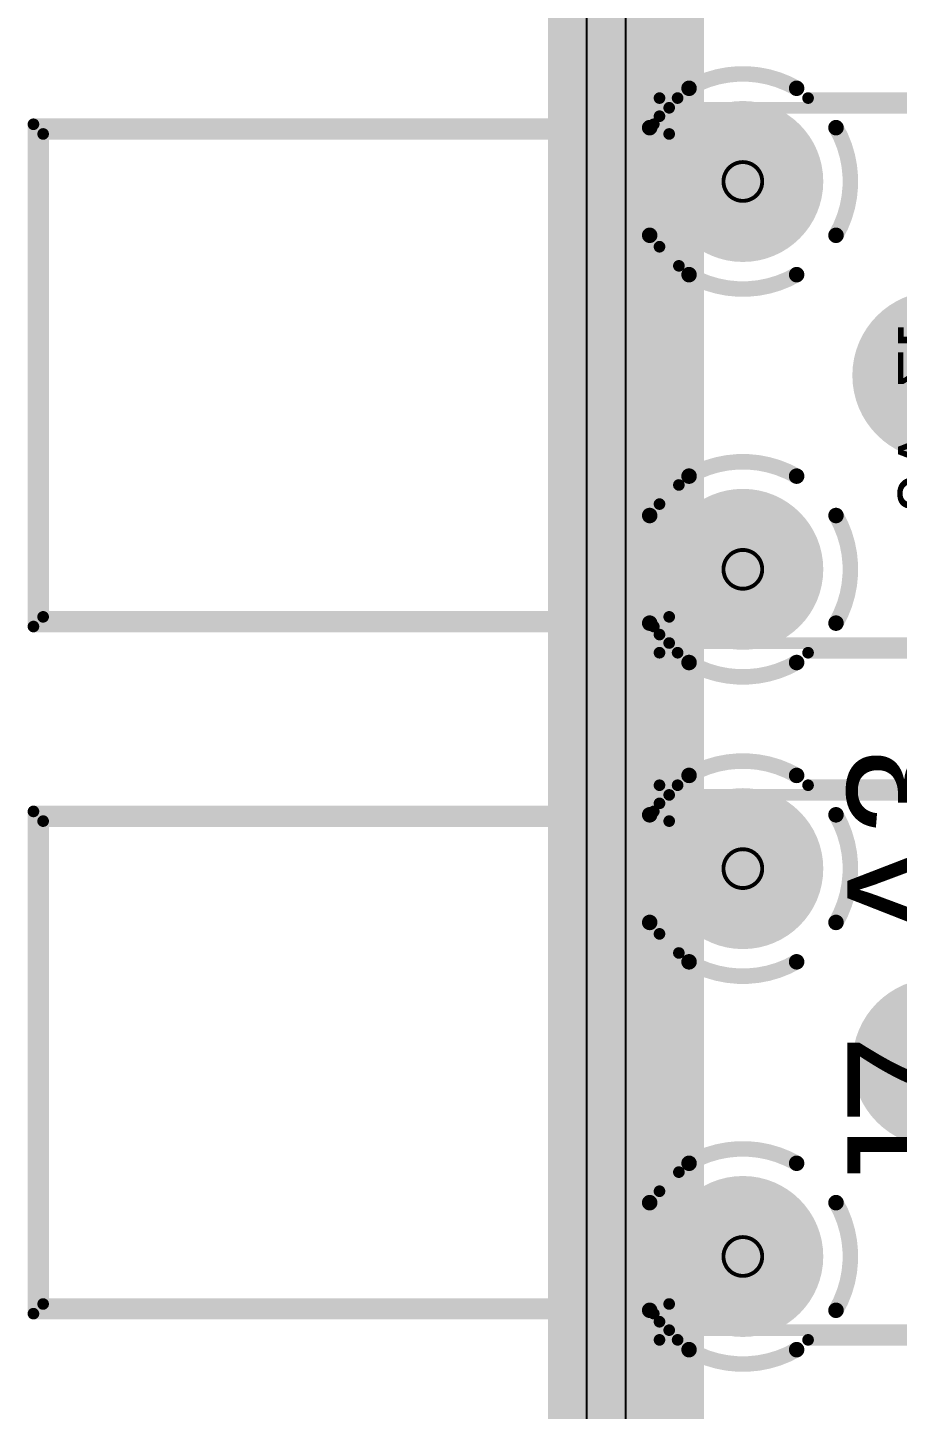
# Model space of a CAD drawing. Header units: inches. Extents: x -0.3 to 12.2, y -3.2 to 4.4.
# Drawn here: x -0.289 to 0.16, y 2.202 to 2.915 of the extents above; entities that cross this region are included whole.
import ezdxf

# ---------------------------------------------------------------- set-up
doc = ezdxf.new("R2010")
doc.units = ezdxf.units.IN
doc.header["$MEASUREMENT"] = 0
for name, color, linetype in [('Board', 76, 'Continuous'), ('Board Layer Stack Bottom Overlay', 54, 'Continuous'), ('Board Layer Stack Bottom Solder', 6, 'Continuous'), ('Bottom Assembly', 216, 'Continuous'), ('Bottom Layer_L8', 5, 'Continuous'), ('FAB_DWG_INFO', 1, 'Continuous'), ('Inner_L3', 76, 'Continuous'), ('Inner_L6', 156, 'Continuous'), ('Keep-Out Layer', 6, 'Continuous'), ('Pad Holes', 156, 'Continuous'), ('Plane_L2', 76, 'Continuous'), ('Plane_L4', 136, 'Continuous'), ('Plane_L5', 16, 'Continuous'), ('Plane_L7', 216, 'Continuous'), ('Top Assembly', 6, 'Continuous'), ('Top Overlay', 2, 'Continuous'), ('Top Solder', 216, 'Continuous'), ('TOP_L1', 1, 'Continuous')]:
    doc.layers.add(name, color=color, linetype=linetype)
doc.styles.add('Arial', font='', dxfattribs={"height": 0.2})
doc.styles.get('Arial').set_extended_font_data('Arial')

# ---------------------------------------------------------------- blocks, each defined once
blk = doc.blocks.new('CONN_SMA_J_P_H_RA_TH1_SAI_164')
at = {"layer": 'Board Layer Stack Bottom Solder'}
h = blk.add_hatch(color=6, dxfattribs=at)
edge = h.paths.add_edge_path()
edge.add_arc((-0.1, 0.1), 0.0415, 0, 360)
h = blk.add_hatch(color=6, dxfattribs=at)
edge = h.paths.add_edge_path()
edge.add_arc((0.1, 0.1), 0.0415, 0, 360)
h = blk.add_hatch(color=6, dxfattribs=at)
edge = h.paths.add_edge_path()
edge.add_arc((0, 0), 0.0415, 0, 360)
at = {"layer": 'Bottom Layer_L8'}
h = blk.add_hatch(color=5, dxfattribs=at)
edge = h.paths.add_edge_path()
edge.add_arc((-0.1, 0.1), 0.0415, 0, 360)
h = blk.add_hatch(color=5, dxfattribs=at)
edge = h.paths.add_edge_path()
edge.add_arc((0.1, 0.1), 0.0415, 0, 360)
h = blk.add_hatch(color=5, dxfattribs=at)
edge = h.paths.add_edge_path()
edge.add_arc((0, 0), 0.0415, 0, 360)
at = {"layer": 'Inner_L3'}
h = blk.add_hatch(color=76, dxfattribs=at)
edge = h.paths.add_edge_path()
edge.add_arc((-0.1, 0.1), 0.0415, 0, 360)
h = blk.add_hatch(color=76, dxfattribs=at)
edge = h.paths.add_edge_path()
edge.add_arc((0.1, 0.1), 0.0415, 0, 360)
h = blk.add_hatch(color=76, dxfattribs=at)
edge = h.paths.add_edge_path()
edge.add_arc((0, 0), 0.0415, 0, 360)
at = {"layer": 'Inner_L6'}
h = blk.add_hatch(color=156, dxfattribs=at)
edge = h.paths.add_edge_path()
edge.add_arc((-0.1, 0.1), 0.0415, 0, 360)
h = blk.add_hatch(color=156, dxfattribs=at)
edge = h.paths.add_edge_path()
edge.add_arc((0.1, 0.1), 0.0415, 0, 360)
h = blk.add_hatch(color=156, dxfattribs=at)
edge = h.paths.add_edge_path()
edge.add_arc((0, 0), 0.0415, 0, 360)
at = {"layer": 'Pad Holes'}
h = blk.add_hatch(color=7, dxfattribs=at)
edge = h.paths.add_edge_path()
edge.add_arc((-0.1, 0.1), 0.0315, 0, 360)
h = blk.add_hatch(color=7, dxfattribs=at)
edge = h.paths.add_edge_path()
edge.add_arc((0.1, 0.1), 0.0315, 0, 360)
h = blk.add_hatch(color=7, dxfattribs=at)
edge = h.paths.add_edge_path()
edge.add_arc((0, 0), 0.0315, 0, 360)
at = {"layer": 'Plane_L2'}
h = blk.add_hatch(color=76, dxfattribs=at)
edge = h.paths.add_edge_path()
edge.add_arc((0, 0), 0.0435, 0, 360)
at = {"layer": 'Plane_L4'}
h = blk.add_hatch(color=136, dxfattribs=at)
edge = h.paths.add_edge_path()
edge.add_arc((0, 0), 0.0435, 0, 360)
at = {"layer": 'Plane_L5'}
h = blk.add_hatch(color=16, dxfattribs=at)
edge = h.paths.add_edge_path()
edge.add_arc((0, 0), 0.0435, 0, 360)
at = {"layer": 'Plane_L7'}
h = blk.add_hatch(color=216, dxfattribs=at)
edge = h.paths.add_edge_path()
edge.add_arc((0, 0), 0.0435, 0, 360)
at = {"layer": 'Top Solder'}
h = blk.add_hatch(color=216, dxfattribs=at)
edge = h.paths.add_edge_path()
edge.add_arc((-0.1, 0.1), 0.0415, 0, 360)
h = blk.add_hatch(color=216, dxfattribs=at)
edge = h.paths.add_edge_path()
edge.add_arc((0.1, 0.1), 0.0415, 0, 360)
h = blk.add_hatch(color=216, dxfattribs=at)
edge = h.paths.add_edge_path()
edge.add_arc((0, 0), 0.0415, 0, 360)
at = {"layer": 'TOP_L1'}
h = blk.add_hatch(color=1, dxfattribs=at)
edge = h.paths.add_edge_path()
edge.add_arc((-0.1, 0.1), 0.0415, 0, 360)
h = blk.add_hatch(color=1, dxfattribs=at)
edge = h.paths.add_edge_path()
edge.add_arc((0.1, 0.1), 0.0415, 0, 360)
h = blk.add_hatch(color=1, dxfattribs=at)
edge = h.paths.add_edge_path()
edge.add_arc((0, 0), 0.0415, 0, 360)
at = {"layer": 'Plane_L2'}
for points in [[(-0.12775, 0.14806, 0.008, 0.008, -0.267949), (-0.07225, 0.14806, 0.008, 0.008, 0)], [(0.07225, 0.14806, 0.008, 0.008, -0.267949), (0.12775, 0.14806, 0.008, 0.008, 0)], [(-0.14806, 0.07225, 0.008, 0.008, -0.267949), (-0.14806, 0.12775, 0.008, 0.008, 0)], [(-0.05194, 0.12775, 0.008, 0.008, -0.267949), (-0.05194, 0.07225, 0.008, 0.008, 0)], [(0.05194, 0.07225, 0.008, 0.008, -0.267949), (0.05194, 0.12775, 0.008, 0.008, 0)], [(0.14806, 0.12775, 0.008, 0.008, -0.267949), (0.14806, 0.07225, 0.008, 0.008, 0)], [(-0.07225, 0.05194, 0.008, 0.008, -0.267949), (-0.12775, 0.05194, 0.008, 0.008, 0)], [(0.12775, 0.05194, 0.008, 0.008, -0.267949), (0.07225, 0.05194, 0.008, 0.008, 0)]]:
    blk.add_lwpolyline(points, format="xyseb", dxfattribs=at)
for points in [[(-0.12975, 0.14806, 0.004, 0.004, 1), (-0.12575, 0.14806, 0.004, 0.004, 1)], [(-0.07425, 0.14806, 0.004, 0.004, 1), (-0.07025, 0.14806, 0.004, 0.004, 1)], [(0.07025, 0.14806, 0.004, 0.004, 1), (0.07425, 0.14806, 0.004, 0.004, 1)], [(0.12575, 0.14806, 0.004, 0.004, 1), (0.12975, 0.14806, 0.004, 0.004, 1)], [(-0.15006, 0.12775, 0.004, 0.004, 1), (-0.14606, 0.12775, 0.004, 0.004, 1)], [(-0.05394, 0.12775, 0.004, 0.004, 1), (-0.04994, 0.12775, 0.004, 0.004, 1)], [(0.04994, 0.12775, 0.004, 0.004, 1), (0.05394, 0.12775, 0.004, 0.004, 1)], [(0.14606, 0.12775, 0.004, 0.004, 1), (0.15006, 0.12775, 0.004, 0.004, 1)], [(-0.15006, 0.07225, 0.004, 0.004, 1), (-0.14606, 0.07225, 0.004, 0.004, 1)], [(-0.05394, 0.07225, 0.004, 0.004, 1), (-0.04994, 0.07225, 0.004, 0.004, 1)], [(0.04994, 0.07225, 0.004, 0.004, 1), (0.05394, 0.07225, 0.004, 0.004, 1)], [(0.14606, 0.07225, 0.004, 0.004, 1), (0.15006, 0.07225, 0.004, 0.004, 1)], [(-0.12975, 0.05194, 0.004, 0.004, 1), (-0.12575, 0.05194, 0.004, 0.004, 1)], [(-0.07425, 0.05194, 0.004, 0.004, 1), (-0.07025, 0.05194, 0.004, 0.004, 1)], [(0.07025, 0.05194, 0.004, 0.004, 1), (0.07425, 0.05194, 0.004, 0.004, 1)], [(0.12575, 0.05194, 0.004, 0.004, 1), (0.12975, 0.05194, 0.004, 0.004, 1)]]:
    blk.add_lwpolyline(points, format="xyseb", close=True, dxfattribs=at)
at = {"layer": 'Plane_L4'}
for points in [[(-0.12775, 0.14806, 0.008, 0.008, -0.267949), (-0.07225, 0.14806, 0.008, 0.008, 0)], [(0.07225, 0.14806, 0.008, 0.008, -0.267949), (0.12775, 0.14806, 0.008, 0.008, 0)], [(-0.14806, 0.07225, 0.008, 0.008, -0.267949), (-0.14806, 0.12775, 0.008, 0.008, 0)], [(-0.05194, 0.12775, 0.008, 0.008, -0.267949), (-0.05194, 0.07225, 0.008, 0.008, 0)], [(0.05194, 0.07225, 0.008, 0.008, -0.267949), (0.05194, 0.12775, 0.008, 0.008, 0)], [(0.14806, 0.12775, 0.008, 0.008, -0.267949), (0.14806, 0.07225, 0.008, 0.008, 0)], [(-0.07225, 0.05194, 0.008, 0.008, -0.267949), (-0.12775, 0.05194, 0.008, 0.008, 0)], [(0.12775, 0.05194, 0.008, 0.008, -0.267949), (0.07225, 0.05194, 0.008, 0.008, 0)]]:
    blk.add_lwpolyline(points, format="xyseb", dxfattribs=at)
for points in [[(-0.12975, 0.14806, 0.004, 0.004, 1), (-0.12575, 0.14806, 0.004, 0.004, 1)], [(-0.07425, 0.14806, 0.004, 0.004, 1), (-0.07025, 0.14806, 0.004, 0.004, 1)], [(0.07025, 0.14806, 0.004, 0.004, 1), (0.07425, 0.14806, 0.004, 0.004, 1)], [(0.12575, 0.14806, 0.004, 0.004, 1), (0.12975, 0.14806, 0.004, 0.004, 1)], [(-0.15006, 0.12775, 0.004, 0.004, 1), (-0.14606, 0.12775, 0.004, 0.004, 1)], [(-0.05394, 0.12775, 0.004, 0.004, 1), (-0.04994, 0.12775, 0.004, 0.004, 1)], [(0.04994, 0.12775, 0.004, 0.004, 1), (0.05394, 0.12775, 0.004, 0.004, 1)], [(0.14606, 0.12775, 0.004, 0.004, 1), (0.15006, 0.12775, 0.004, 0.004, 1)], [(-0.15006, 0.07225, 0.004, 0.004, 1), (-0.14606, 0.07225, 0.004, 0.004, 1)], [(-0.05394, 0.07225, 0.004, 0.004, 1), (-0.04994, 0.07225, 0.004, 0.004, 1)], [(0.04994, 0.07225, 0.004, 0.004, 1), (0.05394, 0.07225, 0.004, 0.004, 1)], [(0.14606, 0.07225, 0.004, 0.004, 1), (0.15006, 0.07225, 0.004, 0.004, 1)], [(-0.12975, 0.05194, 0.004, 0.004, 1), (-0.12575, 0.05194, 0.004, 0.004, 1)], [(-0.07425, 0.05194, 0.004, 0.004, 1), (-0.07025, 0.05194, 0.004, 0.004, 1)], [(0.07025, 0.05194, 0.004, 0.004, 1), (0.07425, 0.05194, 0.004, 0.004, 1)], [(0.12575, 0.05194, 0.004, 0.004, 1), (0.12975, 0.05194, 0.004, 0.004, 1)]]:
    blk.add_lwpolyline(points, format="xyseb", close=True, dxfattribs=at)
at = {"layer": 'Plane_L5'}
for points in [[(-0.12775, 0.14806, 0.008, 0.008, -0.267949), (-0.07225, 0.14806, 0.008, 0.008, 0)], [(0.07225, 0.14806, 0.008, 0.008, -0.267949), (0.12775, 0.14806, 0.008, 0.008, 0)], [(-0.14806, 0.07225, 0.008, 0.008, -0.267949), (-0.14806, 0.12775, 0.008, 0.008, 0)], [(-0.05194, 0.12775, 0.008, 0.008, -0.267949), (-0.05194, 0.07225, 0.008, 0.008, 0)], [(0.05194, 0.07225, 0.008, 0.008, -0.267949), (0.05194, 0.12775, 0.008, 0.008, 0)], [(0.14806, 0.12775, 0.008, 0.008, -0.267949), (0.14806, 0.07225, 0.008, 0.008, 0)], [(-0.07225, 0.05194, 0.008, 0.008, -0.267949), (-0.12775, 0.05194, 0.008, 0.008, 0)], [(0.12775, 0.05194, 0.008, 0.008, -0.267949), (0.07225, 0.05194, 0.008, 0.008, 0)]]:
    blk.add_lwpolyline(points, format="xyseb", dxfattribs=at)
for points in [[(-0.12975, 0.14806, 0.004, 0.004, 1), (-0.12575, 0.14806, 0.004, 0.004, 1)], [(-0.07425, 0.14806, 0.004, 0.004, 1), (-0.07025, 0.14806, 0.004, 0.004, 1)], [(0.07025, 0.14806, 0.004, 0.004, 1), (0.07425, 0.14806, 0.004, 0.004, 1)], [(0.12575, 0.14806, 0.004, 0.004, 1), (0.12975, 0.14806, 0.004, 0.004, 1)], [(-0.15006, 0.12775, 0.004, 0.004, 1), (-0.14606, 0.12775, 0.004, 0.004, 1)], [(-0.05394, 0.12775, 0.004, 0.004, 1), (-0.04994, 0.12775, 0.004, 0.004, 1)], [(0.04994, 0.12775, 0.004, 0.004, 1), (0.05394, 0.12775, 0.004, 0.004, 1)], [(0.14606, 0.12775, 0.004, 0.004, 1), (0.15006, 0.12775, 0.004, 0.004, 1)], [(-0.15006, 0.07225, 0.004, 0.004, 1), (-0.14606, 0.07225, 0.004, 0.004, 1)], [(-0.05394, 0.07225, 0.004, 0.004, 1), (-0.04994, 0.07225, 0.004, 0.004, 1)], [(0.04994, 0.07225, 0.004, 0.004, 1), (0.05394, 0.07225, 0.004, 0.004, 1)], [(0.14606, 0.07225, 0.004, 0.004, 1), (0.15006, 0.07225, 0.004, 0.004, 1)], [(-0.12975, 0.05194, 0.004, 0.004, 1), (-0.12575, 0.05194, 0.004, 0.004, 1)], [(-0.07425, 0.05194, 0.004, 0.004, 1), (-0.07025, 0.05194, 0.004, 0.004, 1)], [(0.07025, 0.05194, 0.004, 0.004, 1), (0.07425, 0.05194, 0.004, 0.004, 1)], [(0.12575, 0.05194, 0.004, 0.004, 1), (0.12975, 0.05194, 0.004, 0.004, 1)]]:
    blk.add_lwpolyline(points, format="xyseb", close=True, dxfattribs=at)
at = {"layer": 'Plane_L7'}
for points in [[(-0.12775, 0.14806, 0.008, 0.008, -0.267949), (-0.07225, 0.14806, 0.008, 0.008, 0)], [(0.07225, 0.14806, 0.008, 0.008, -0.267949), (0.12775, 0.14806, 0.008, 0.008, 0)], [(-0.14806, 0.07225, 0.008, 0.008, -0.267949), (-0.14806, 0.12775, 0.008, 0.008, 0)], [(-0.05194, 0.12775, 0.008, 0.008, -0.267949), (-0.05194, 0.07225, 0.008, 0.008, 0)], [(0.05194, 0.07225, 0.008, 0.008, -0.267949), (0.05194, 0.12775, 0.008, 0.008, 0)], [(0.14806, 0.12775, 0.008, 0.008, -0.267949), (0.14806, 0.07225, 0.008, 0.008, 0)], [(-0.07225, 0.05194, 0.008, 0.008, -0.267949), (-0.12775, 0.05194, 0.008, 0.008, 0)], [(0.12775, 0.05194, 0.008, 0.008, -0.267949), (0.07225, 0.05194, 0.008, 0.008, 0)]]:
    blk.add_lwpolyline(points, format="xyseb", dxfattribs=at)
for points in [[(-0.12975, 0.14806, 0.004, 0.004, 1), (-0.12575, 0.14806, 0.004, 0.004, 1)], [(-0.07425, 0.14806, 0.004, 0.004, 1), (-0.07025, 0.14806, 0.004, 0.004, 1)], [(0.07025, 0.14806, 0.004, 0.004, 1), (0.07425, 0.14806, 0.004, 0.004, 1)], [(0.12575, 0.14806, 0.004, 0.004, 1), (0.12975, 0.14806, 0.004, 0.004, 1)], [(-0.15006, 0.12775, 0.004, 0.004, 1), (-0.14606, 0.12775, 0.004, 0.004, 1)], [(-0.05394, 0.12775, 0.004, 0.004, 1), (-0.04994, 0.12775, 0.004, 0.004, 1)], [(0.04994, 0.12775, 0.004, 0.004, 1), (0.05394, 0.12775, 0.004, 0.004, 1)], [(0.14606, 0.12775, 0.004, 0.004, 1), (0.15006, 0.12775, 0.004, 0.004, 1)], [(-0.15006, 0.07225, 0.004, 0.004, 1), (-0.14606, 0.07225, 0.004, 0.004, 1)], [(-0.05394, 0.07225, 0.004, 0.004, 1), (-0.04994, 0.07225, 0.004, 0.004, 1)], [(0.04994, 0.07225, 0.004, 0.004, 1), (0.05394, 0.07225, 0.004, 0.004, 1)], [(0.14606, 0.07225, 0.004, 0.004, 1), (0.15006, 0.07225, 0.004, 0.004, 1)], [(-0.12975, 0.05194, 0.004, 0.004, 1), (-0.12575, 0.05194, 0.004, 0.004, 1)], [(-0.07425, 0.05194, 0.004, 0.004, 1), (-0.07025, 0.05194, 0.004, 0.004, 1)], [(0.07025, 0.05194, 0.004, 0.004, 1), (0.07425, 0.05194, 0.004, 0.004, 1)], [(0.12575, 0.05194, 0.004, 0.004, 1), (0.12975, 0.05194, 0.004, 0.004, 1)]]:
    blk.add_lwpolyline(points, format="xyseb", close=True, dxfattribs=at)
at = {"layer": 'Top Assembly'}
for points in [[(-0.1245, 0.461, 0.006, 0.006, 0), (-0.1245, 0.138, 0.006, 0.006, 0)], [(-0.1245, 0.461, 0.006, 0.006, 0), (0.1245, 0.461, 0.006, 0.006, 0)], [(0.1245, 0.461, 0.006, 0.006, 0), (0.1245, 0.138, 0.006, 0.006, 0)], [(-0.138, 0.138, 0.006, 0.006, 0), (-0.138, -0.138, 0.006, 0.006, 0)], [(-0.138, 0.138, 0.006, 0.006, 0), (0.138, 0.138, 0.006, 0.006, 0)], [(-0.1245, 0.138, 0.006, 0.006, 0), (0.1245, 0.138, 0.006, 0.006, 0)], [(0.138, 0.138, 0.006, 0.006, 0), (0.138, -0.138, 0.006, 0.006, 0)]]:
    blk.add_lwpolyline(points, format="xyseb", dxfattribs=at)
for points in [[(-0.126, 0.461, 0.003, 0.003, 1), (-0.123, 0.461, 0.003, 0.003, 1)], [(-0.126, 0.461, 0.003, 0.003, 1), (-0.123, 0.461, 0.003, 0.003, 1)], [(0.123, 0.461, 0.003, 0.003, 1), (0.126, 0.461, 0.003, 0.003, 1)], [(0.123, 0.461, 0.003, 0.003, 1), (0.126, 0.461, 0.003, 0.003, 1)], [(-0.1395, 0.138, 0.003, 0.003, 1), (-0.1365, 0.138, 0.003, 0.003, 1)], [(-0.1395, 0.138, 0.003, 0.003, 1), (-0.1365, 0.138, 0.003, 0.003, 1)], [(-0.126, 0.138, 0.003, 0.003, 1), (-0.123, 0.138, 0.003, 0.003, 1)], [(-0.126, 0.138, 0.003, 0.003, 1), (-0.123, 0.138, 0.003, 0.003, 1)], [(0.123, 0.138, 0.003, 0.003, 1), (0.126, 0.138, 0.003, 0.003, 1)], [(0.123, 0.138, 0.003, 0.003, 1), (0.126, 0.138, 0.003, 0.003, 1)], [(0.1365, 0.138, 0.003, 0.003, 1), (0.1395, 0.138, 0.003, 0.003, 1)], [(0.1365, 0.138, 0.003, 0.003, 1), (0.1395, 0.138, 0.003, 0.003, 1)]]:
    blk.add_lwpolyline(points, format="xyseb", close=True, dxfattribs=at)
at = {"layer": 'Top Overlay'}
for points in [[(-0.1295, 0.466, 0.006, 0.006, 0), (-0.1295, 0.14594, 0.006, 0.006, 0)], [(-0.1295, 0.466, 0.006, 0.006, 0), (0.1295, 0.466, 0.006, 0.006, 0)], [(0.1295, 0.466, 0.006, 0.006, 0), (0.1295, 0.14594, 0.006, 0.006, 0)], [(-0.143, 0.143, 0.006, 0.006, 0), (-0.13365, 0.143, 0.006, 0.006, 0)], [(-0.143, 0.143, 0.006, 0.006, 0), (-0.143, 0.13365, 0.006, 0.006, 0)], [(-0.06635, 0.143, 0.006, 0.006, 0), (0.06635, 0.143, 0.006, 0.006, 0)], [(0.13365, 0.143, 0.006, 0.006, 0), (0.143, 0.143, 0.006, 0.006, 0)], [(0.143, 0.143, 0.006, 0.006, 0), (0.143, 0.13365, 0.006, 0.006, 0)], [(-0.0565, 0.133, 0.006, 0.006, 0), (0.0565, 0.133, 0.006, 0.006, 0)], [(-0.143, 0.06635, 0.006, 0.006, 0), (-0.143, -0.06635, 0.006, 0.006, 0)], [(0.143, 0.06635, 0.006, 0.006, 0), (0.143, -0.06635, 0.006, 0.006, 0)]]:
    blk.add_lwpolyline(points, format="xyseb", dxfattribs=at)
for points in [[(-0.131, 0.466, 0.003, 0.003, 1), (-0.128, 0.466, 0.003, 0.003, 1)], [(-0.131, 0.466, 0.003, 0.003, 1), (-0.128, 0.466, 0.003, 0.003, 1)], [(0.128, 0.466, 0.003, 0.003, 1), (0.131, 0.466, 0.003, 0.003, 1)], [(0.128, 0.466, 0.003, 0.003, 1), (0.131, 0.466, 0.003, 0.003, 1)], [(-0.1445, 0.143, 0.003, 0.003, 1), (-0.1415, 0.143, 0.003, 0.003, 1)], [(-0.1445, 0.143, 0.003, 0.003, 1), (-0.1415, 0.143, 0.003, 0.003, 1)], [(-0.13515, 0.143, 0.003, 0.003, 1), (-0.13215, 0.143, 0.003, 0.003, 1)], [(-0.131, 0.14594, 0.003, 0.003, 1), (-0.128, 0.14594, 0.003, 0.003, 1)], [(-0.06785, 0.143, 0.003, 0.003, 1), (-0.06485, 0.143, 0.003, 0.003, 1)], [(0.06485, 0.143, 0.003, 0.003, 1), (0.06785, 0.143, 0.003, 0.003, 1)], [(0.128, 0.14594, 0.003, 0.003, 1), (0.131, 0.14594, 0.003, 0.003, 1)], [(0.13215, 0.143, 0.003, 0.003, 1), (0.13515, 0.143, 0.003, 0.003, 1)], [(0.1415, 0.143, 0.003, 0.003, 1), (0.1445, 0.143, 0.003, 0.003, 1)], [(0.1415, 0.143, 0.003, 0.003, 1), (0.1445, 0.143, 0.003, 0.003, 1)], [(-0.1445, 0.13365, 0.003, 0.003, 1), (-0.1415, 0.13365, 0.003, 0.003, 1)], [(-0.058, 0.133, 0.003, 0.003, 1), (-0.055, 0.133, 0.003, 0.003, 1)], [(0.055, 0.133, 0.003, 0.003, 1), (0.058, 0.133, 0.003, 0.003, 1)], [(0.1415, 0.13365, 0.003, 0.003, 1), (0.1445, 0.13365, 0.003, 0.003, 1)], [(-0.1445, 0.06635, 0.003, 0.003, 1), (-0.1415, 0.06635, 0.003, 0.003, 1)], [(0.1415, 0.06635, 0.003, 0.003, 1), (0.1445, 0.06635, 0.003, 0.003, 1)]]:
    blk.add_lwpolyline(points, format="xyseb", close=True, dxfattribs=at)
at = {"layer": 'Top Assembly', "style": 'Arial'}
blk.add_text('J7_A3', height=0.06, dxfattribs=at).set_placement((-0.07403, -0.01392))
blk = doc.blocks.new('CONN_SMA_J_P_H_RA_TH1_SAI_B_233')
at = {"layer": 'Board Layer Stack Bottom Solder'}
h = blk.add_hatch(color=6, dxfattribs=at)
edge = h.paths.add_edge_path()
edge.add_arc((0, 0), 0.0415, 0, 360)
h = blk.add_hatch(color=6, dxfattribs=at)
edge = h.paths.add_edge_path()
edge.add_arc((-0.1, -0.1), 0.0415, 0, 360)
h = blk.add_hatch(color=6, dxfattribs=at)
edge = h.paths.add_edge_path()
edge.add_arc((0.1, -0.1), 0.0415, 0, 360)
at = {"layer": 'Bottom Layer_L8'}
h = blk.add_hatch(color=5, dxfattribs=at)
edge = h.paths.add_edge_path()
edge.add_arc((0, 0), 0.0415, 0, 360)
h = blk.add_hatch(color=5, dxfattribs=at)
edge = h.paths.add_edge_path()
edge.add_arc((-0.1, -0.1), 0.0415, 0, 360)
h = blk.add_hatch(color=5, dxfattribs=at)
edge = h.paths.add_edge_path()
edge.add_arc((0.1, -0.1), 0.0415, 0, 360)
at = {"layer": 'Inner_L3'}
h = blk.add_hatch(color=76, dxfattribs=at)
edge = h.paths.add_edge_path()
edge.add_arc((0, 0), 0.0415, 0, 360)
h = blk.add_hatch(color=76, dxfattribs=at)
edge = h.paths.add_edge_path()
edge.add_arc((-0.1, -0.1), 0.0415, 0, 360)
h = blk.add_hatch(color=76, dxfattribs=at)
edge = h.paths.add_edge_path()
edge.add_arc((0.1, -0.1), 0.0415, 0, 360)
at = {"layer": 'Inner_L6'}
h = blk.add_hatch(color=156, dxfattribs=at)
edge = h.paths.add_edge_path()
edge.add_arc((0, 0), 0.0415, 0, 360)
h = blk.add_hatch(color=156, dxfattribs=at)
edge = h.paths.add_edge_path()
edge.add_arc((-0.1, -0.1), 0.0415, 0, 360)
h = blk.add_hatch(color=156, dxfattribs=at)
edge = h.paths.add_edge_path()
edge.add_arc((0.1, -0.1), 0.0415, 0, 360)
at = {"layer": 'Pad Holes'}
h = blk.add_hatch(color=7, dxfattribs=at)
edge = h.paths.add_edge_path()
edge.add_arc((0, 0), 0.0315, 0, 360)
h = blk.add_hatch(color=7, dxfattribs=at)
edge = h.paths.add_edge_path()
edge.add_arc((-0.1, -0.1), 0.0315, 0, 360)
h = blk.add_hatch(color=7, dxfattribs=at)
edge = h.paths.add_edge_path()
edge.add_arc((0.1, -0.1), 0.0315, 0, 360)
at = {"layer": 'Plane_L2'}
h = blk.add_hatch(color=76, dxfattribs=at)
edge = h.paths.add_edge_path()
edge.add_arc((0, 0), 0.0435, 0, 360)
at = {"layer": 'Plane_L4'}
h = blk.add_hatch(color=136, dxfattribs=at)
edge = h.paths.add_edge_path()
edge.add_arc((0, 0), 0.0435, 0, 360)
at = {"layer": 'Plane_L5'}
h = blk.add_hatch(color=16, dxfattribs=at)
edge = h.paths.add_edge_path()
edge.add_arc((0, 0), 0.0435, 0, 360)
at = {"layer": 'Plane_L7'}
h = blk.add_hatch(color=216, dxfattribs=at)
edge = h.paths.add_edge_path()
edge.add_arc((0, 0), 0.0435, 0, 360)
at = {"layer": 'Top Solder'}
h = blk.add_hatch(color=216, dxfattribs=at)
edge = h.paths.add_edge_path()
edge.add_arc((0, 0), 0.0415, 0, 360)
h = blk.add_hatch(color=216, dxfattribs=at)
edge = h.paths.add_edge_path()
edge.add_arc((-0.1, -0.1), 0.0415, 0, 360)
h = blk.add_hatch(color=216, dxfattribs=at)
edge = h.paths.add_edge_path()
edge.add_arc((0.1, -0.1), 0.0415, 0, 360)
at = {"layer": 'TOP_L1'}
h = blk.add_hatch(color=1, dxfattribs=at)
edge = h.paths.add_edge_path()
edge.add_arc((0, 0), 0.0415, 0, 360)
h = blk.add_hatch(color=1, dxfattribs=at)
edge = h.paths.add_edge_path()
edge.add_arc((-0.1, -0.1), 0.0415, 0, 360)
h = blk.add_hatch(color=1, dxfattribs=at)
edge = h.paths.add_edge_path()
edge.add_arc((0.1, -0.1), 0.0415, 0, 360)
at = {"layer": 'Board Layer Stack Bottom Overlay'}
for points in [[(-0.143, -0.06635, 0.006, 0.006, 0), (-0.143, 0.06635, 0.006, 0.006, 0)], [(0.143, -0.06635, 0.006, 0.006, 0), (0.143, 0.06635, 0.006, 0.006, 0)], [(-0.143, -0.143, 0.006, 0.006, 0), (-0.143, -0.13365, 0.006, 0.006, 0)], [(0.0565, -0.133, 0.006, 0.006, 0), (-0.0565, -0.133, 0.006, 0.006, 0)], [(0.143, -0.143, 0.006, 0.006, 0), (0.143, -0.13365, 0.006, 0.006, 0)], [(-0.13365, -0.143, 0.006, 0.006, 0), (-0.143, -0.143, 0.006, 0.006, 0)], [(0.06635, -0.143, 0.006, 0.006, 0), (-0.06635, -0.143, 0.006, 0.006, 0)], [(0.143, -0.143, 0.006, 0.006, 0), (0.13365, -0.143, 0.006, 0.006, 0)], [(-0.1295, -0.466, 0.006, 0.006, 0), (-0.1295, -0.14594, 0.006, 0.006, 0)], [(0.1295, -0.466, 0.006, 0.006, 0), (0.1295, -0.14594, 0.006, 0.006, 0)], [(0.1295, -0.466, 0.006, 0.006, 0), (-0.1295, -0.466, 0.006, 0.006, 0)]]:
    blk.add_lwpolyline(points, format="xyseb", dxfattribs=at)
for points in [[(-0.1445, -0.06635, 0.003, 0.003, 1), (-0.1415, -0.06635, 0.003, 0.003, 1)], [(0.1415, -0.06635, 0.003, 0.003, 1), (0.1445, -0.06635, 0.003, 0.003, 1)], [(-0.1445, -0.13365, 0.003, 0.003, 1), (-0.1415, -0.13365, 0.003, 0.003, 1)], [(-0.058, -0.133, 0.003, 0.003, 1), (-0.055, -0.133, 0.003, 0.003, 1)], [(0.055, -0.133, 0.003, 0.003, 1), (0.058, -0.133, 0.003, 0.003, 1)], [(0.1415, -0.13365, 0.003, 0.003, 1), (0.1445, -0.13365, 0.003, 0.003, 1)], [(-0.1445, -0.143, 0.003, 0.003, 1), (-0.1415, -0.143, 0.003, 0.003, 1)], [(-0.1445, -0.143, 0.003, 0.003, 1), (-0.1415, -0.143, 0.003, 0.003, 1)], [(-0.13515, -0.143, 0.003, 0.003, 1), (-0.13215, -0.143, 0.003, 0.003, 1)], [(-0.06785, -0.143, 0.003, 0.003, 1), (-0.06485, -0.143, 0.003, 0.003, 1)], [(0.06485, -0.143, 0.003, 0.003, 1), (0.06785, -0.143, 0.003, 0.003, 1)], [(0.13215, -0.143, 0.003, 0.003, 1), (0.13515, -0.143, 0.003, 0.003, 1)], [(0.1415, -0.143, 0.003, 0.003, 1), (0.1445, -0.143, 0.003, 0.003, 1)], [(0.1415, -0.143, 0.003, 0.003, 1), (0.1445, -0.143, 0.003, 0.003, 1)], [(-0.131, -0.14594, 0.003, 0.003, 1), (-0.128, -0.14594, 0.003, 0.003, 1)], [(0.128, -0.14594, 0.003, 0.003, 1), (0.131, -0.14594, 0.003, 0.003, 1)], [(-0.131, -0.466, 0.003, 0.003, 1), (-0.128, -0.466, 0.003, 0.003, 1)], [(-0.131, -0.466, 0.003, 0.003, 1), (-0.128, -0.466, 0.003, 0.003, 1)], [(0.128, -0.466, 0.003, 0.003, 1), (0.131, -0.466, 0.003, 0.003, 1)], [(0.128, -0.466, 0.003, 0.003, 1), (0.131, -0.466, 0.003, 0.003, 1)]]:
    blk.add_lwpolyline(points, format="xyseb", close=True, dxfattribs=at)
at = {"layer": 'Bottom Assembly'}
for points in [[(-0.138, -0.138, 0.006, 0.006, 0), (-0.138, 0.138, 0.006, 0.006, 0)], [(0.138, -0.138, 0.006, 0.006, 0), (0.138, 0.138, 0.006, 0.006, 0)], [(0.138, -0.138, 0.006, 0.006, 0), (-0.138, -0.138, 0.006, 0.006, 0)], [(0.1245, -0.138, 0.006, 0.006, 0), (-0.1245, -0.138, 0.006, 0.006, 0)], [(-0.1245, -0.461, 0.006, 0.006, 0), (-0.1245, -0.138, 0.006, 0.006, 0)], [(0.1245, -0.461, 0.006, 0.006, 0), (0.1245, -0.138, 0.006, 0.006, 0)], [(0.1245, -0.461, 0.006, 0.006, 0), (-0.1245, -0.461, 0.006, 0.006, 0)]]:
    blk.add_lwpolyline(points, format="xyseb", dxfattribs=at)
for points in [[(-0.1395, -0.138, 0.003, 0.003, 1), (-0.1365, -0.138, 0.003, 0.003, 1)], [(-0.1395, -0.138, 0.003, 0.003, 1), (-0.1365, -0.138, 0.003, 0.003, 1)], [(-0.126, -0.138, 0.003, 0.003, 1), (-0.123, -0.138, 0.003, 0.003, 1)], [(-0.126, -0.138, 0.003, 0.003, 1), (-0.123, -0.138, 0.003, 0.003, 1)], [(0.123, -0.138, 0.003, 0.003, 1), (0.126, -0.138, 0.003, 0.003, 1)], [(0.123, -0.138, 0.003, 0.003, 1), (0.126, -0.138, 0.003, 0.003, 1)], [(0.1365, -0.138, 0.003, 0.003, 1), (0.1395, -0.138, 0.003, 0.003, 1)], [(0.1365, -0.138, 0.003, 0.003, 1), (0.1395, -0.138, 0.003, 0.003, 1)], [(-0.126, -0.461, 0.003, 0.003, 1), (-0.123, -0.461, 0.003, 0.003, 1)], [(-0.126, -0.461, 0.003, 0.003, 1), (-0.123, -0.461, 0.003, 0.003, 1)], [(0.123, -0.461, 0.003, 0.003, 1), (0.126, -0.461, 0.003, 0.003, 1)], [(0.123, -0.461, 0.003, 0.003, 1), (0.126, -0.461, 0.003, 0.003, 1)]]:
    blk.add_lwpolyline(points, format="xyseb", close=True, dxfattribs=at)
at = {"layer": 'Plane_L2'}
for points in [[(-0.12775, -0.05194, 0.008, 0.008, -0.267949), (-0.07225, -0.05194, 0.008, 0.008, 0)], [(0.07225, -0.05194, 0.008, 0.008, -0.267949), (0.12775, -0.05194, 0.008, 0.008, 0)], [(-0.14806, -0.12775, 0.008, 0.008, -0.267949), (-0.14806, -0.07225, 0.008, 0.008, 0)], [(-0.05194, -0.07225, 0.008, 0.008, -0.267949), (-0.05194, -0.12775, 0.008, 0.008, 0)], [(0.05194, -0.12775, 0.008, 0.008, -0.267949), (0.05194, -0.07225, 0.008, 0.008, 0)], [(0.14806, -0.07225, 0.008, 0.008, -0.267949), (0.14806, -0.12775, 0.008, 0.008, 0)], [(-0.07225, -0.14806, 0.008, 0.008, -0.267949), (-0.12775, -0.14806, 0.008, 0.008, 0)], [(0.12775, -0.14806, 0.008, 0.008, -0.267949), (0.07225, -0.14806, 0.008, 0.008, 0)]]:
    blk.add_lwpolyline(points, format="xyseb", dxfattribs=at)
for points in [[(-0.12975, -0.05194, 0.004, 0.004, 1), (-0.12575, -0.05194, 0.004, 0.004, 1)], [(-0.07425, -0.05194, 0.004, 0.004, 1), (-0.07025, -0.05194, 0.004, 0.004, 1)], [(0.07025, -0.05194, 0.004, 0.004, 1), (0.07425, -0.05194, 0.004, 0.004, 1)], [(0.12575, -0.05194, 0.004, 0.004, 1), (0.12975, -0.05194, 0.004, 0.004, 1)], [(-0.15006, -0.07225, 0.004, 0.004, 1), (-0.14606, -0.07225, 0.004, 0.004, 1)], [(-0.05394, -0.07225, 0.004, 0.004, 1), (-0.04994, -0.07225, 0.004, 0.004, 1)], [(0.04994, -0.07225, 0.004, 0.004, 1), (0.05394, -0.07225, 0.004, 0.004, 1)], [(0.14606, -0.07225, 0.004, 0.004, 1), (0.15006, -0.07225, 0.004, 0.004, 1)], [(-0.15006, -0.12775, 0.004, 0.004, 1), (-0.14606, -0.12775, 0.004, 0.004, 1)], [(-0.05394, -0.12775, 0.004, 0.004, 1), (-0.04994, -0.12775, 0.004, 0.004, 1)], [(0.04994, -0.12775, 0.004, 0.004, 1), (0.05394, -0.12775, 0.004, 0.004, 1)], [(0.14606, -0.12775, 0.004, 0.004, 1), (0.15006, -0.12775, 0.004, 0.004, 1)], [(-0.12975, -0.14806, 0.004, 0.004, 1), (-0.12575, -0.14806, 0.004, 0.004, 1)], [(-0.07425, -0.14806, 0.004, 0.004, 1), (-0.07025, -0.14806, 0.004, 0.004, 1)], [(0.07025, -0.14806, 0.004, 0.004, 1), (0.07425, -0.14806, 0.004, 0.004, 1)], [(0.12575, -0.14806, 0.004, 0.004, 1), (0.12975, -0.14806, 0.004, 0.004, 1)]]:
    blk.add_lwpolyline(points, format="xyseb", close=True, dxfattribs=at)
at = {"layer": 'Plane_L4'}
for points in [[(-0.12775, -0.05194, 0.008, 0.008, -0.267949), (-0.07225, -0.05194, 0.008, 0.008, 0)], [(0.07225, -0.05194, 0.008, 0.008, -0.267949), (0.12775, -0.05194, 0.008, 0.008, 0)], [(-0.14806, -0.12775, 0.008, 0.008, -0.267949), (-0.14806, -0.07225, 0.008, 0.008, 0)], [(-0.05194, -0.07225, 0.008, 0.008, -0.267949), (-0.05194, -0.12775, 0.008, 0.008, 0)], [(0.05194, -0.12775, 0.008, 0.008, -0.267949), (0.05194, -0.07225, 0.008, 0.008, 0)], [(0.14806, -0.07225, 0.008, 0.008, -0.267949), (0.14806, -0.12775, 0.008, 0.008, 0)], [(-0.07225, -0.14806, 0.008, 0.008, -0.267949), (-0.12775, -0.14806, 0.008, 0.008, 0)], [(0.12775, -0.14806, 0.008, 0.008, -0.267949), (0.07225, -0.14806, 0.008, 0.008, 0)]]:
    blk.add_lwpolyline(points, format="xyseb", dxfattribs=at)
for points in [[(-0.12975, -0.05194, 0.004, 0.004, 1), (-0.12575, -0.05194, 0.004, 0.004, 1)], [(-0.07425, -0.05194, 0.004, 0.004, 1), (-0.07025, -0.05194, 0.004, 0.004, 1)], [(0.07025, -0.05194, 0.004, 0.004, 1), (0.07425, -0.05194, 0.004, 0.004, 1)], [(0.12575, -0.05194, 0.004, 0.004, 1), (0.12975, -0.05194, 0.004, 0.004, 1)], [(-0.15006, -0.07225, 0.004, 0.004, 1), (-0.14606, -0.07225, 0.004, 0.004, 1)], [(-0.05394, -0.07225, 0.004, 0.004, 1), (-0.04994, -0.07225, 0.004, 0.004, 1)], [(0.04994, -0.07225, 0.004, 0.004, 1), (0.05394, -0.07225, 0.004, 0.004, 1)], [(0.14606, -0.07225, 0.004, 0.004, 1), (0.15006, -0.07225, 0.004, 0.004, 1)], [(-0.15006, -0.12775, 0.004, 0.004, 1), (-0.14606, -0.12775, 0.004, 0.004, 1)], [(-0.05394, -0.12775, 0.004, 0.004, 1), (-0.04994, -0.12775, 0.004, 0.004, 1)], [(0.04994, -0.12775, 0.004, 0.004, 1), (0.05394, -0.12775, 0.004, 0.004, 1)], [(0.14606, -0.12775, 0.004, 0.004, 1), (0.15006, -0.12775, 0.004, 0.004, 1)], [(-0.12975, -0.14806, 0.004, 0.004, 1), (-0.12575, -0.14806, 0.004, 0.004, 1)], [(-0.07425, -0.14806, 0.004, 0.004, 1), (-0.07025, -0.14806, 0.004, 0.004, 1)], [(0.07025, -0.14806, 0.004, 0.004, 1), (0.07425, -0.14806, 0.004, 0.004, 1)], [(0.12575, -0.14806, 0.004, 0.004, 1), (0.12975, -0.14806, 0.004, 0.004, 1)]]:
    blk.add_lwpolyline(points, format="xyseb", close=True, dxfattribs=at)
at = {"layer": 'Plane_L5'}
for points in [[(-0.12775, -0.05194, 0.008, 0.008, -0.267949), (-0.07225, -0.05194, 0.008, 0.008, 0)], [(0.07225, -0.05194, 0.008, 0.008, -0.267949), (0.12775, -0.05194, 0.008, 0.008, 0)], [(-0.14806, -0.12775, 0.008, 0.008, -0.267949), (-0.14806, -0.07225, 0.008, 0.008, 0)], [(-0.05194, -0.07225, 0.008, 0.008, -0.267949), (-0.05194, -0.12775, 0.008, 0.008, 0)], [(0.05194, -0.12775, 0.008, 0.008, -0.267949), (0.05194, -0.07225, 0.008, 0.008, 0)], [(0.14806, -0.07225, 0.008, 0.008, -0.267949), (0.14806, -0.12775, 0.008, 0.008, 0)], [(-0.07225, -0.14806, 0.008, 0.008, -0.267949), (-0.12775, -0.14806, 0.008, 0.008, 0)], [(0.12775, -0.14806, 0.008, 0.008, -0.267949), (0.07225, -0.14806, 0.008, 0.008, 0)]]:
    blk.add_lwpolyline(points, format="xyseb", dxfattribs=at)
for points in [[(-0.12975, -0.05194, 0.004, 0.004, 1), (-0.12575, -0.05194, 0.004, 0.004, 1)], [(-0.07425, -0.05194, 0.004, 0.004, 1), (-0.07025, -0.05194, 0.004, 0.004, 1)], [(0.07025, -0.05194, 0.004, 0.004, 1), (0.07425, -0.05194, 0.004, 0.004, 1)], [(0.12575, -0.05194, 0.004, 0.004, 1), (0.12975, -0.05194, 0.004, 0.004, 1)], [(-0.15006, -0.07225, 0.004, 0.004, 1), (-0.14606, -0.07225, 0.004, 0.004, 1)], [(-0.05394, -0.07225, 0.004, 0.004, 1), (-0.04994, -0.07225, 0.004, 0.004, 1)], [(0.04994, -0.07225, 0.004, 0.004, 1), (0.05394, -0.07225, 0.004, 0.004, 1)], [(0.14606, -0.07225, 0.004, 0.004, 1), (0.15006, -0.07225, 0.004, 0.004, 1)], [(-0.15006, -0.12775, 0.004, 0.004, 1), (-0.14606, -0.12775, 0.004, 0.004, 1)], [(-0.05394, -0.12775, 0.004, 0.004, 1), (-0.04994, -0.12775, 0.004, 0.004, 1)], [(0.04994, -0.12775, 0.004, 0.004, 1), (0.05394, -0.12775, 0.004, 0.004, 1)], [(0.14606, -0.12775, 0.004, 0.004, 1), (0.15006, -0.12775, 0.004, 0.004, 1)], [(-0.12975, -0.14806, 0.004, 0.004, 1), (-0.12575, -0.14806, 0.004, 0.004, 1)], [(-0.07425, -0.14806, 0.004, 0.004, 1), (-0.07025, -0.14806, 0.004, 0.004, 1)], [(0.07025, -0.14806, 0.004, 0.004, 1), (0.07425, -0.14806, 0.004, 0.004, 1)], [(0.12575, -0.14806, 0.004, 0.004, 1), (0.12975, -0.14806, 0.004, 0.004, 1)]]:
    blk.add_lwpolyline(points, format="xyseb", close=True, dxfattribs=at)
at = {"layer": 'Plane_L7'}
for points in [[(-0.12775, -0.05194, 0.008, 0.008, -0.267949), (-0.07225, -0.05194, 0.008, 0.008, 0)], [(0.07225, -0.05194, 0.008, 0.008, -0.267949), (0.12775, -0.05194, 0.008, 0.008, 0)], [(-0.14806, -0.12775, 0.008, 0.008, -0.267949), (-0.14806, -0.07225, 0.008, 0.008, 0)], [(-0.05194, -0.07225, 0.008, 0.008, -0.267949), (-0.05194, -0.12775, 0.008, 0.008, 0)], [(0.05194, -0.12775, 0.008, 0.008, -0.267949), (0.05194, -0.07225, 0.008, 0.008, 0)], [(0.14806, -0.07225, 0.008, 0.008, -0.267949), (0.14806, -0.12775, 0.008, 0.008, 0)], [(-0.07225, -0.14806, 0.008, 0.008, -0.267949), (-0.12775, -0.14806, 0.008, 0.008, 0)], [(0.12775, -0.14806, 0.008, 0.008, -0.267949), (0.07225, -0.14806, 0.008, 0.008, 0)]]:
    blk.add_lwpolyline(points, format="xyseb", dxfattribs=at)
for points in [[(-0.12975, -0.05194, 0.004, 0.004, 1), (-0.12575, -0.05194, 0.004, 0.004, 1)], [(-0.07425, -0.05194, 0.004, 0.004, 1), (-0.07025, -0.05194, 0.004, 0.004, 1)], [(0.07025, -0.05194, 0.004, 0.004, 1), (0.07425, -0.05194, 0.004, 0.004, 1)], [(0.12575, -0.05194, 0.004, 0.004, 1), (0.12975, -0.05194, 0.004, 0.004, 1)], [(-0.15006, -0.07225, 0.004, 0.004, 1), (-0.14606, -0.07225, 0.004, 0.004, 1)], [(-0.05394, -0.07225, 0.004, 0.004, 1), (-0.04994, -0.07225, 0.004, 0.004, 1)], [(0.04994, -0.07225, 0.004, 0.004, 1), (0.05394, -0.07225, 0.004, 0.004, 1)], [(0.14606, -0.07225, 0.004, 0.004, 1), (0.15006, -0.07225, 0.004, 0.004, 1)], [(-0.15006, -0.12775, 0.004, 0.004, 1), (-0.14606, -0.12775, 0.004, 0.004, 1)], [(-0.05394, -0.12775, 0.004, 0.004, 1), (-0.04994, -0.12775, 0.004, 0.004, 1)], [(0.04994, -0.12775, 0.004, 0.004, 1), (0.05394, -0.12775, 0.004, 0.004, 1)], [(0.14606, -0.12775, 0.004, 0.004, 1), (0.15006, -0.12775, 0.004, 0.004, 1)], [(-0.12975, -0.14806, 0.004, 0.004, 1), (-0.12575, -0.14806, 0.004, 0.004, 1)], [(-0.07425, -0.14806, 0.004, 0.004, 1), (-0.07025, -0.14806, 0.004, 0.004, 1)], [(0.07025, -0.14806, 0.004, 0.004, 1), (0.07425, -0.14806, 0.004, 0.004, 1)], [(0.12575, -0.14806, 0.004, 0.004, 1), (0.12975, -0.14806, 0.004, 0.004, 1)]]:
    blk.add_lwpolyline(points, format="xyseb", close=True, dxfattribs=at)
at = {"layer": 'Bottom Assembly', "style": 'Arial', "text_generation_flag": 2}
blk.add_text('J7_A2', height=0.025984, rotation=-180, dxfattribs=at).set_placement((-0.03199, 0.00603))

msp = doc.modelspace()

# ---------------------------------------------------------------- linework, layer by layer
at = {"layer": 'Board'}
msp.add_lwpolyline([(-0.00051, 0.17753, 0.001, 0.001, 0), (-0.00051, 3.42253, 0.001, 0.001, 0)], format="xyseb", dxfattribs=at)
at = {"layer": 'FAB_DWG_INFO'}
for points in [[(0.09, 2.83567, 0.002, 0.002, 1), (0.07, 2.83567, 0.002, 0.002, 1)], [(0.0695, 2.83567, 0.001, 0.001, 1), (0.0705, 2.83567, 0.001, 0.001, 1)], [(0.0895, 2.83567, 0.001, 0.001, 1), (0.0905, 2.83567, 0.001, 0.001, 1)], [(0.09, 2.63567, 0.002, 0.002, 1), (0.07, 2.63567, 0.002, 0.002, 1)], [(0.0695, 2.63567, 0.001, 0.001, 1), (0.0705, 2.63567, 0.001, 0.001, 1)], [(0.0895, 2.63567, 0.001, 0.001, 1), (0.0905, 2.63567, 0.001, 0.001, 1)], [(0.09, 2.48134, 0.002, 0.002, 1), (0.07, 2.48134, 0.002, 0.002, 1)], [(0.0695, 2.48134, 0.001, 0.001, 1), (0.0705, 2.48134, 0.001, 0.001, 1)], [(0.0895, 2.48134, 0.001, 0.001, 1), (0.0905, 2.48134, 0.001, 0.001, 1)], [(0.09, 2.28134, 0.002, 0.002, 1), (0.07, 2.28134, 0.002, 0.002, 1)], [(0.0695, 2.28134, 0.001, 0.001, 1), (0.0705, 2.28134, 0.001, 0.001, 1)], [(0.0895, 2.28134, 0.001, 0.001, 1), (0.0905, 2.28134, 0.001, 0.001, 1)]]:
    msp.add_lwpolyline(points, format="xyseb", close=True, dxfattribs=at)
at = {"layer": 'Keep-Out Layer'}
msp.add_lwpolyline([(0.03002, 0.17753, 0.06, 0.06, 0), (0.03002, 3.42253, 0.06, 0.06, 0)], format="xyseb", dxfattribs=at)
at = {"layer": 'Plane_L2'}
msp.add_line((0.01958, 0.17753), (0.01958, 3.42253), dxfattribs=at)
msp.add_lwpolyline([(-0.00051, 0.17753, 0.04, 0.04, 0), (-0.00051, 3.42253, 0.04, 0.04, 0)], format="xyseb", dxfattribs=at)
at = {"layer": 'Plane_L4'}
msp.add_line((0.01958, 0.17753), (0.01958, 3.42253), dxfattribs=at)
msp.add_lwpolyline([(-0.00051, 0.17753, 0.04, 0.04, 0), (-0.00051, 3.42253, 0.04, 0.04, 0)], format="xyseb", dxfattribs=at)
at = {"layer": 'Plane_L5'}
msp.add_line((0.01958, 0.17753), (0.01958, 3.42253), dxfattribs=at)
msp.add_lwpolyline([(-0.00051, 0.17753, 0.04, 0.04, 0), (-0.00051, 3.42253, 0.04, 0.04, 0)], format="xyseb", dxfattribs=at)
at = {"layer": 'Plane_L7'}
msp.add_line((0.01958, 0.17753), (0.01958, 3.42253), dxfattribs=at)
msp.add_lwpolyline([(-0.00051, 0.17753, 0.04, 0.04, 0), (-0.00051, 3.42253, 0.04, 0.04, 0)], format="xyseb", dxfattribs=at)

# ---------------------------------------------------------------- block references
for name, p, rotation in [('CONN_SMA_J_P_H_RA_TH1_SAI_B_233', (0.18, 2.73567), 270), ('CONN_SMA_J_P_H_RA_TH1_SAI_164', (0.18, 2.38134), 90)]:
    msp.add_blockref(name, p, dxfattribs=dict(rotation=rotation))

doc.saveas('drawing.dxf')
